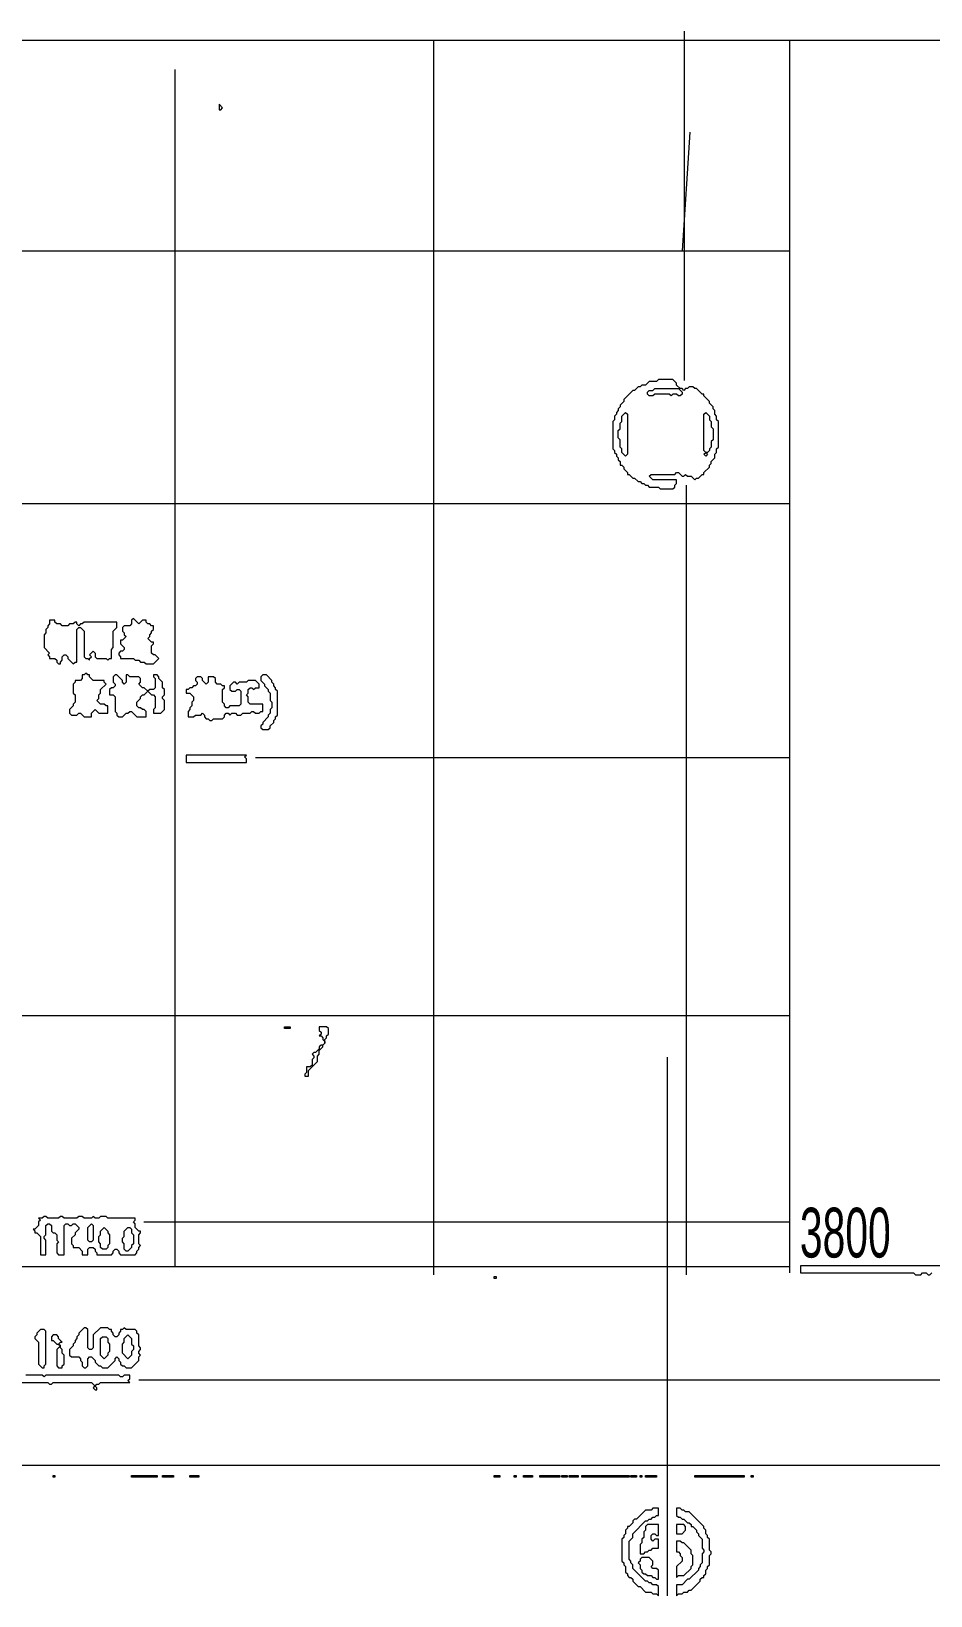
# Model space of a CAD drawing. Header units: millimetres. Extents: x 3 to 412, y 4 to 290.
# Drawn here: x 213.5 to 256.7, y 52.5 to 127.6 of the extents above; entities that cross this region are included whole.
import ezdxf

# ---------------------------------------------------------------- set-up
doc = ezdxf.new("R2010")
doc.units = ezdxf.units.MM
for name, color, linetype, lineweight in [('OCR_TEXT', 6, 'CONTINUOUS', 0), ('TRACE_STRAIGHT', 5, 'CONTINUOUS', 0), ('TRACE_TEXT_SYMBOL', 6, 'CONTINUOUS', 0)]:
    doc.layers.add(name, color=color, linetype=linetype, lineweight=lineweight)
doc.styles.add('wqy-unicode', font='wqy-unicode')

msp = doc.modelspace()

# ---------------------------------------------------------------- linework, layer by layer
at = {"layer": 'TRACE_STRAIGHT', "color": 5}
for p, q in [((208.6, 127.168), (272.706, 127.168)), ((232.835, 127.168), (232.835, 67.871)), ((244.881, 127.596), (244.881, 110.825)), ((249.931, 127.168), (249.931, 67.958)), ((220.397, 125.764), (220.397, 68.274)), ((244.786, 117.049), (245.162, 122.747)), ((179.352, 117.049), (249.931, 117.049)), ((244.972, 105.79), (244.972, 67.87)), ((209.576, 104.911), (249.931, 104.911)), ((224.278, 92.708), (249.931, 92.708)), ((181.892, 80.319), (249.931, 80.319)), ((244.054, 78.324), (244.054, 52.457)), ((218.908, 70.42), (249.931, 70.42)), ((183.909, 68.274), (249.931, 68.274)), ((218.667, 62.833), (295.73, 62.833)), ((204.541, 58.72), (322.58, 58.72))]:
    msp.add_line(p, q, dxfattribs=at)
at = {"layer": 'TRACE_TEXT_SYMBOL', "color": 6}
for points in [[(222.526, 124.093), (222.526, 123.83), (222.614, 123.83), (222.701, 123.918)], [(243.369, 110.344), (243.457, 110.431), (244.595, 110.431), (244.77, 110.256), (244.77, 110.168), (244.683, 110.081), (244.595, 110.081), (244.507, 110.168), (244.332, 110.168), (244.245, 110.081), (244.157, 110.168), (243.457, 110.168), (243.369, 110.081), (243.194, 110.081), (243.106, 110.168), (243.106, 110.256), (243.194, 110.344)], [(242.055, 109.293), (242.143, 109.205), (242.143, 107.279), (242.055, 107.191), (241.88, 107.366), (241.88, 107.541), (241.793, 107.629), (241.793, 107.979), (241.705, 108.067), (241.705, 108.417), (241.793, 108.505), (241.793, 108.767), (241.88, 108.855), (241.88, 109.118)], [(245.821, 109.205), (245.909, 109.293), (246.084, 109.118), (246.084, 108.942), (246.171, 108.855), (246.171, 108.592), (246.259, 108.505), (246.259, 107.979), (246.171, 107.892), (246.171, 107.629), (246.084, 107.541), (246.084, 107.454), (245.996, 107.366), (245.909, 107.366), (245.821, 107.454)], [(245.821, 107.279), (245.909, 107.366), (245.996, 107.279), (245.909, 107.191)], [(218.41, 99.397), (218.323, 99.309), (218.323, 99.134), (218.235, 99.047), (217.972, 99.047), (217.885, 98.959), (217.885, 98.784), (217.972, 98.696), (217.972, 98.609), (218.06, 98.521), (217.885, 98.346), (217.797, 98.346), (217.797, 98.171), (217.972, 97.996), (217.972, 97.908), (217.885, 97.821), (217.797, 97.821), (217.71, 97.733), (217.71, 97.645), (217.797, 97.558), (217.797, 97.47), (218.41, 97.47), (218.498, 97.383), (218.673, 97.383), (218.761, 97.295), (218.936, 97.295), (219.023, 97.207), (219.374, 97.207), (219.636, 97.47), (219.461, 97.645), (219.374, 97.645), (219.286, 97.733), (219.286, 98.083), (219.374, 98.171), (219.374, 98.258), (219.286, 98.258), (219.111, 98.434), (219.199, 98.521), (219.199, 98.609), (219.286, 98.696), (219.286, 98.784), (219.374, 98.871), (219.374, 99.047), (219.286, 99.047), (219.199, 99.134), (219.111, 99.134), (219.023, 99.222), (219.023, 99.309), (218.848, 99.309), (218.673, 99.134)], [(216.133, 96.77), (216.046, 96.682), (215.958, 96.682), (215.958, 96.507), (215.871, 96.419), (215.608, 96.419), (215.608, 96.332), (215.52, 96.244), (215.52, 95.806), (215.608, 95.719), (215.608, 95.368), (215.52, 95.281), (215.52, 95.193), (215.345, 95.018), (215.345, 94.843), (215.433, 94.755), (215.696, 94.755), (215.783, 94.843), (215.871, 94.843), (216.046, 94.668), (216.396, 94.668), (216.396, 94.843), (216.571, 95.018), (216.746, 94.843), (217.184, 94.843), (217.184, 95.193), (217.097, 95.193), (217.009, 95.281), (216.834, 95.281), (216.659, 95.456), (216.746, 95.544), (216.746, 95.719), (216.834, 95.806), (216.834, 95.981), (217.097, 96.244), (217.009, 96.332), (217.009, 96.419), (216.484, 96.419), (216.309, 96.594), (216.309, 96.682), (216.221, 96.682)], [(224.628, 96.682), (224.541, 96.594), (224.541, 96.419), (224.716, 96.244), (224.716, 96.157), (224.891, 95.981), (224.891, 95.894), (224.978, 95.806), (224.978, 95.456), (225.066, 95.368), (225.066, 95.106), (224.978, 95.018), (224.978, 94.843), (224.891, 94.755), (224.891, 94.668), (224.628, 94.405), (224.628, 94.318), (224.541, 94.23), (224.541, 94.142), (224.628, 94.055), (224.891, 94.055), (224.978, 94.142), (224.978, 94.23), (225.154, 94.405), (225.154, 94.493), (225.241, 94.58), (225.241, 94.668), (225.329, 94.755), (225.329, 95.894), (225.241, 95.981), (225.241, 96.069), (225.154, 96.157), (225.154, 96.244), (225.066, 96.332), (225.066, 96.419), (224.803, 96.682)], [(220.95, 92.829), (220.95, 92.478), (223.84, 92.478), (223.84, 92.654), (223.752, 92.741), (223.84, 92.829)], [(225.679, 79.78), (225.942, 79.78), (225.942, 79.693), (225.679, 79.693)], [(227.343, 79.78), (227.343, 79.605), (227.431, 79.517), (227.431, 79.43), (227.343, 79.342), (227.431, 79.342), (227.518, 79.255), (227.518, 79.167), (227.606, 79.08), (227.606, 78.992), (227.518, 78.904), (227.431, 78.904), (227.343, 78.817), (227.343, 78.729), (227.168, 78.554), (227.08, 78.554), (226.993, 78.467), (227.08, 78.379), (227.08, 78.291), (226.993, 78.204), (226.993, 77.941), (226.905, 77.854), (226.73, 77.854), (226.73, 77.591), (226.642, 77.503), (226.642, 77.416), (226.817, 77.416), (226.817, 77.678), (227.255, 78.116), (227.255, 78.379), (227.343, 78.467), (227.343, 78.642), (227.518, 78.817), (227.518, 78.904), (227.606, 78.992), (227.606, 79.167), (227.693, 79.255), (227.693, 79.342), (227.781, 79.43), (227.781, 79.693), (227.693, 79.78)], [(216.396, 70.322), (216.484, 70.235), (216.484, 69.534), (216.396, 69.446), (216.309, 69.446), (216.221, 69.534), (216.221, 70.147)], [(217.009, 70.147), (217.184, 69.972), (217.184, 69.884), (217.272, 69.797), (217.272, 69.359), (217.184, 69.271), (217.184, 69.184), (217.097, 69.096), (216.922, 69.096), (216.834, 69.184), (216.834, 69.359), (216.746, 69.446), (216.746, 69.709), (216.834, 69.797), (216.834, 69.972)], [(218.148, 70.147), (218.235, 70.147), (218.323, 70.059), (218.323, 69.884), (218.41, 69.797), (218.41, 69.359), (218.323, 69.271), (218.323, 69.184), (218.148, 69.009), (218.06, 69.009), (217.972, 69.096), (217.972, 69.359), (217.885, 69.446), (217.885, 69.622), (217.972, 69.709), (217.972, 69.972)], [(235.75, 67.783), (235.838, 67.783), (235.838, 67.695), (235.75, 67.695)], [(213.944, 65.243), (213.769, 65.068), (213.769, 64.98), (213.681, 64.893), (213.681, 64.805), (213.856, 64.63), (213.856, 63.579), (214.032, 63.404), (214.119, 63.404), (214.119, 63.491), (214.207, 63.579), (214.207, 65.155), (214.119, 65.243)], [(214.557, 64.98), (214.47, 64.893), (214.47, 64.717), (214.557, 64.717), (214.732, 64.542), (214.82, 64.542), (214.907, 64.455), (214.732, 64.28), (214.732, 63.491), (214.82, 63.404), (214.995, 63.404), (214.995, 63.491), (215.083, 63.579), (215.083, 64.017), (214.995, 64.104), (214.995, 64.28), (214.907, 64.367), (214.907, 64.455), (214.82, 64.542), (214.907, 64.63), (214.995, 64.63), (214.82, 64.805), (214.82, 64.893), (214.732, 64.98)], [(216.834, 64.805), (216.922, 64.893), (217.097, 64.893), (217.184, 64.805), (217.184, 64.63), (217.272, 64.542), (217.272, 64.192), (217.184, 64.104), (217.184, 64.017), (217.009, 63.842), (216.834, 64.017)], [(218.148, 64.98), (218.323, 64.805), (218.323, 64.542), (218.41, 64.455), (218.41, 64.28), (218.323, 64.192), (218.323, 64.017), (218.148, 63.842), (217.885, 64.104), (217.885, 64.542), (217.972, 64.63), (217.972, 64.805)], [(214.557, 58.237), (214.645, 58.237), (214.645, 58.149), (214.557, 58.149)], [(218.323, 58.237), (219.549, 58.237), (219.549, 58.149), (218.323, 58.149)], [(219.812, 58.237), (220.337, 58.237), (220.337, 58.149), (219.812, 58.149)], [(221.125, 58.237), (221.563, 58.237), (221.563, 58.149), (221.125, 58.149)], [(235.75, 58.237), (236.013, 58.237), (236.013, 58.149), (235.75, 58.149)], [(236.713, 58.237), (236.801, 58.237), (236.801, 58.149), (236.713, 58.149)], [(237.151, 58.237), (237.589, 58.237), (237.589, 58.149), (237.151, 58.149)], [(237.939, 58.237), (238.903, 58.237), (238.903, 58.149), (237.939, 58.149)], [(238.99, 58.237), (239.253, 58.237), (239.253, 58.149), (238.99, 58.149)], [(239.341, 58.237), (239.778, 58.237), (239.778, 58.149), (239.341, 58.149)], [(239.954, 58.237), (242.231, 58.237), (242.231, 58.149), (239.954, 58.149)], [(242.318, 58.237), (242.581, 58.237), (242.581, 58.149), (242.318, 58.149)], [(242.756, 58.237), (242.844, 58.237), (242.844, 58.149), (242.756, 58.149)], [(243.019, 58.237), (243.544, 58.237), (243.544, 58.149), (243.019, 58.149)], [(245.383, 58.237), (247.748, 58.237), (247.748, 58.149), (245.383, 58.149)], [(248.098, 58.237), (248.186, 58.237), (248.186, 58.149), (248.098, 58.149)], [(243.369, 56.661), (243.281, 56.573), (243.019, 56.573), (242.581, 56.135), (242.493, 56.135), (242.406, 56.048), (242.406, 55.96), (242.231, 55.785), (242.143, 55.785), (242.143, 55.697), (242.055, 55.61), (242.055, 55.435), (241.968, 55.347), (241.968, 55.259), (241.88, 55.172), (241.88, 54.121), (241.968, 54.033), (241.968, 53.946), (242.055, 53.858), (242.055, 53.595), (242.143, 53.508), (242.143, 53.42), (242.231, 53.333), (242.318, 53.333), (242.406, 53.245), (242.406, 53.158), (242.668, 52.895), (242.756, 52.895), (243.019, 52.632), (243.281, 52.632), (243.369, 52.545), (243.544, 52.545), (243.632, 52.457), (243.632, 52.895), (243.544, 52.982), (243.369, 52.982), (243.281, 53.07), (243.194, 53.07), (243.106, 53.158), (243.019, 53.158), (242.406, 53.771), (242.406, 53.946), (242.318, 54.033), (242.318, 54.121), (242.231, 54.209), (242.231, 55.084), (242.406, 55.259), (242.406, 55.435), (243.019, 56.048), (243.106, 56.048), (243.194, 56.135), (243.281, 56.135), (243.369, 56.223), (243.457, 56.223), (243.544, 56.31), (243.632, 56.31), (243.632, 56.661)], [(244.507, 56.661), (244.507, 56.31), (244.595, 56.223), (244.683, 56.223), (244.77, 56.135), (244.858, 56.135), (245.033, 55.96), (245.121, 55.96), (245.208, 55.872), (245.208, 55.785), (245.296, 55.785), (245.471, 55.61), (245.471, 55.522), (245.558, 55.435), (245.558, 55.347), (245.734, 55.172), (245.734, 54.734), (245.821, 54.646), (245.821, 54.559), (245.734, 54.471), (245.734, 54.033), (245.646, 53.946), (245.646, 53.858), (245.558, 53.771), (245.558, 53.683), (245.121, 53.245), (245.033, 53.245), (244.77, 52.982), (244.507, 52.982), (244.507, 52.457), (244.595, 52.545), (244.77, 52.545), (244.858, 52.632), (245.033, 52.632), (245.121, 52.72), (245.208, 52.72), (245.646, 53.158), (245.646, 53.245), (245.734, 53.333), (245.821, 53.333), (245.821, 53.42), (245.909, 53.508), (245.909, 53.683), (245.996, 53.771), (245.996, 53.858), (246.084, 53.946), (246.084, 54.384), (246.171, 54.471), (246.171, 54.559), (246.084, 54.646), (246.084, 55.172), (245.996, 55.259), (245.996, 55.347), (245.909, 55.435), (245.909, 55.61), (245.821, 55.697), (245.821, 55.785), (245.121, 56.485), (244.945, 56.485), (244.858, 56.573), (244.77, 56.573), (244.683, 56.661)], [(243.106, 55.872), (243.019, 55.785), (243.019, 55.61), (242.931, 55.522), (242.931, 55.259), (242.844, 55.172), (242.844, 54.997), (242.756, 54.909), (242.756, 54.471), (242.931, 54.471), (243.019, 54.559), (243.106, 54.559), (243.194, 54.646), (243.281, 54.646), (243.369, 54.734), (243.632, 54.734), (243.632, 55.172), (243.457, 55.172), (243.369, 55.084), (243.281, 55.172), (243.281, 55.347), (243.369, 55.435), (243.457, 55.435), (243.544, 55.347), (243.632, 55.347), (243.632, 55.872)], [(244.507, 55.872), (244.507, 55.435), (244.77, 55.435), (244.945, 55.61), (244.945, 55.785), (244.858, 55.872)], [(244.507, 55.084), (244.507, 54.559), (244.595, 54.559), (244.683, 54.471), (244.683, 54.384), (244.77, 54.296), (244.77, 54.121), (244.507, 53.858), (244.507, 53.333), (244.595, 53.42), (244.858, 53.42), (245.208, 53.771), (245.208, 53.858), (245.296, 53.946), (245.296, 54.384), (245.208, 54.471), (245.208, 54.646), (244.858, 54.997), (244.77, 54.997), (244.683, 55.084)], [(242.844, 54.296), (242.756, 54.209), (242.756, 54.121), (242.668, 54.033), (242.756, 53.946), (242.756, 53.771), (242.844, 53.683), (242.844, 53.595), (242.931, 53.508), (243.019, 53.508), (243.106, 53.42), (243.281, 53.42), (243.369, 53.333), (243.457, 53.333), (243.544, 53.245), (243.632, 53.245), (243.632, 53.683), (243.544, 53.771), (243.369, 53.771), (243.281, 53.858), (243.369, 53.946), (243.369, 54.121), (243.194, 54.296)]]:
    msp.add_lwpolyline(points, close=True, dxfattribs=at)
for points in [[(243.632, 110.869), (243.544, 110.782), (243.194, 110.782), (243.019, 110.606), (242.844, 110.606), (242.756, 110.519), (242.668, 110.519), (242.493, 110.344), (242.406, 110.344), (241.968, 109.906), (241.968, 109.818), (241.793, 109.643), (241.793, 109.555), (241.705, 109.468), (241.705, 109.38), (241.618, 109.293), (241.618, 109.205), (241.53, 109.118), (241.53, 108.942), (241.442, 108.855), (241.442, 107.541), (241.53, 107.454), (241.53, 107.366), (241.618, 107.279), (241.618, 107.191), (241.705, 107.103), (241.705, 107.016), (241.793, 106.928), (241.793, 106.753), (241.88, 106.753), (241.968, 106.666), (241.968, 106.578), (242.143, 106.403), (242.143, 106.315), (242.231, 106.315), (242.406, 106.14), (242.493, 106.14), (242.668, 105.965), (242.756, 105.965), (242.844, 105.877), (242.931, 105.877), (243.019, 105.79), (243.106, 105.79), (243.194, 105.702), (243.632, 105.702), (243.719, 105.615), (244.332, 105.615), (244.42, 105.702), (244.42, 105.79), (244.507, 105.877), (244.507, 106.052), (243.369, 106.052), (243.194, 106.228), (243.281, 106.315), (244.42, 106.315), (244.507, 106.403), (244.595, 106.403), (244.77, 106.228), (244.858, 106.228), (244.945, 106.315), (245.033, 106.228), (245.208, 106.228), (245.383, 106.052), (245.471, 106.14)], [(245.471, 106.14), (245.558, 106.14), (245.734, 106.315), (245.821, 106.315), (245.821, 106.403), (246.084, 106.666), (246.084, 106.753), (246.171, 106.841), (246.171, 106.928), (246.347, 107.103), (246.347, 107.279), (246.434, 107.366), (246.434, 107.541), (246.522, 107.629), (246.522, 108.855), (246.434, 108.942), (246.434, 109.118), (246.347, 109.205), (246.347, 109.38), (246.259, 109.468), (246.259, 109.555), (246.084, 109.731), (246.084, 109.818), (245.821, 110.081), (245.821, 110.168), (245.734, 110.168), (245.471, 110.431), (245.383, 110.431), (245.296, 110.519), (245.121, 110.519), (245.033, 110.431), (244.945, 110.431), (244.858, 110.344), (244.77, 110.431), (244.683, 110.431), (244.507, 110.606), (244.507, 110.694), (244.332, 110.869), (243.632, 110.869)], [(214.382, 99.309), (214.382, 99.134), (214.294, 99.047), (214.294, 98.959), (214.207, 98.871), (214.207, 98.696), (214.119, 98.609), (214.119, 97.996), (214.382, 97.733), (214.294, 97.645), (214.382, 97.558), (214.382, 97.47), (214.645, 97.47), (214.732, 97.383), (214.732, 97.295), (214.82, 97.207), (214.907, 97.207), (214.907, 97.295), (214.995, 97.383), (214.995, 97.558), (215.083, 97.645), (215.17, 97.645), (215.258, 97.558), (215.258, 97.47), (215.52, 97.207), (215.608, 97.295), (215.696, 97.295), (215.696, 98.871), (215.783, 98.959), (215.871, 98.959), (216.046, 98.784), (216.046, 97.558), (216.133, 97.47), (216.221, 97.47), (216.309, 97.383), (216.309, 97.47), (216.396, 97.558), (216.309, 97.645), (216.484, 97.821), (216.571, 97.733), (216.571, 97.558), (216.659, 97.47), (217.097, 97.47), (217.184, 97.383), (217.272, 97.47), (217.359, 97.47), (217.359, 97.908), (217.447, 97.996), (217.447, 98.784), (217.622, 98.959), (217.622, 99.222), (216.046, 99.222), (215.958, 99.134), (215.871, 99.134), (215.783, 99.047), (215.696, 99.134), (215.696, 99.222), (215.608, 99.222), (215.52, 99.134), (215.345, 99.134), (215.258, 99.047), (214.995, 99.047), (214.907, 99.134), (214.732, 99.134)], [(214.732, 99.134), (214.645, 99.222), (214.645, 99.309), (214.382, 99.309)], [(217.535, 96.682), (217.447, 96.594), (217.447, 96.332), (217.535, 96.244), (217.535, 96.157), (217.447, 96.069), (217.359, 96.069), (217.272, 95.981), (217.272, 95.719), (217.447, 95.719), (217.535, 95.631), (217.535, 94.931), (217.622, 94.843), (217.622, 94.755), (217.71, 94.668), (217.885, 94.668), (218.06, 94.843), (218.148, 94.843), (218.235, 94.931), (218.323, 94.931), (218.585, 94.668), (219.023, 94.668), (219.023, 94.931), (218.936, 95.018), (218.848, 95.018), (218.761, 95.106), (218.673, 95.106), (218.585, 95.193), (218.585, 95.368), (218.761, 95.544), (218.761, 95.631), (218.848, 95.719), (218.936, 95.719), (219.111, 95.894), (219.286, 95.719), (219.374, 95.719), (219.461, 95.631), (219.461, 95.106), (219.374, 95.018), (219.374, 94.843), (219.724, 94.843), (219.899, 95.018), (219.899, 95.456), (219.812, 95.544), (219.812, 95.631), (219.899, 95.719), (219.899, 95.981), (219.812, 96.069), (219.812, 96.332), (219.636, 96.507), (219.636, 96.594), (219.549, 96.682), (219.374, 96.682), (219.374, 96.594), (219.461, 96.507), (219.461, 96.069), (219.374, 95.981), (219.199, 95.981), (219.111, 95.894), (218.936, 96.069), (218.848, 96.069), (218.673, 96.244), (218.761, 96.332), (218.761, 96.507)], [(218.761, 96.507), (218.673, 96.594), (218.235, 96.594), (218.148, 96.682), (218.06, 96.682), (218.06, 96.332), (217.972, 96.244), (217.885, 96.332), (217.885, 96.419), (217.622, 96.682), (217.535, 96.682)], [(221.475, 96.594), (221.388, 96.507), (221.388, 96.419), (221.475, 96.332), (221.475, 96.244), (221.388, 96.157), (221.3, 96.157), (221.213, 96.069), (221.125, 96.069), (221.038, 95.981), (220.95, 95.981), (220.95, 95.806), (221.125, 95.806), (221.3, 95.631), (221.3, 95.456), (221.213, 95.368), (221.213, 95.193), (221.125, 95.106), (221.125, 95.018), (221.038, 94.931), (221.038, 94.668), (221.3, 94.668), (221.388, 94.755), (221.651, 94.755), (221.738, 94.843), (221.826, 94.755), (221.826, 94.668), (221.913, 94.58), (222.001, 94.58), (222.088, 94.493), (222.176, 94.493), (222.264, 94.58), (222.701, 94.58), (222.789, 94.668), (222.789, 94.755), (222.877, 94.843), (222.964, 94.843), (223.052, 94.755), (223.139, 94.843), (223.315, 94.843), (223.402, 94.755), (223.577, 94.755), (223.665, 94.843), (224.015, 94.843), (224.103, 94.931), (224.19, 94.931), (224.278, 94.843), (224.453, 94.843), (224.541, 94.931), (224.628, 94.931), (224.628, 95.281), (224.015, 95.281), (223.928, 95.368), (223.928, 95.631), (223.84, 95.719), (223.928, 95.806), (223.928, 95.981), (224.015, 96.069), (224.103, 96.069), (224.19, 95.981), (224.278, 96.069), (224.453, 96.069), (224.453, 96.244), (224.278, 96.419)], [(224.278, 96.419), (223.928, 96.419), (223.84, 96.332), (223.49, 96.332), (223.402, 96.244), (223.315, 96.332), (223.227, 96.332), (223.052, 96.157), (223.052, 95.981), (223.139, 95.894), (223.315, 95.894), (223.402, 95.981), (223.49, 95.981), (223.577, 95.894), (223.577, 95.281), (223.49, 95.193), (223.052, 95.193), (222.964, 95.106), (222.877, 95.106), (222.789, 95.193), (222.789, 95.281), (222.701, 95.368), (222.701, 95.981), (222.789, 96.069), (222.789, 96.157), (222.701, 96.157), (222.614, 96.244), (222.439, 96.244), (222.351, 96.332), (222.351, 96.507), (222.264, 96.594), (222.001, 96.594), (222.001, 96.332), (221.913, 96.244), (221.738, 96.419), (221.738, 96.507), (221.651, 96.594), (221.475, 96.594)], [(214.119, 70.672), (214.032, 70.585), (213.856, 70.585), (213.944, 70.497), (213.856, 70.41), (213.856, 70.235), (213.681, 70.059), (213.594, 70.059), (213.681, 69.972), (213.681, 69.884), (213.769, 69.884), (213.944, 69.709), (213.944, 68.833), (214.207, 68.833), (214.207, 69.534), (214.119, 69.622), (214.119, 69.709), (214.207, 69.797), (214.207, 70.235), (214.294, 70.322), (214.382, 70.322), (214.47, 70.235), (214.47, 69.972), (214.557, 69.884), (214.645, 69.884), (214.732, 69.797), (214.732, 69.534), (214.82, 69.446), (214.732, 69.359), (214.732, 68.921), (214.82, 68.833), (215.083, 68.833), (215.083, 70.235), (215.17, 70.322), (215.258, 70.322), (215.345, 70.235), (215.433, 70.235), (215.52, 70.322), (215.608, 70.322), (215.783, 70.147), (215.783, 70.059), (215.608, 69.884), (215.608, 69.797), (215.433, 69.622), (215.433, 69.359), (215.52, 69.271), (215.52, 69.184), (215.783, 69.184), (215.958, 69.009), (215.958, 68.833), (216.221, 68.833), (216.221, 69.096), (216.309, 69.184), (216.484, 69.184), (216.571, 69.096), (216.571, 69.009), (216.659, 68.921), (216.659, 68.833), (217.359, 68.833), (217.447, 68.921), (217.447, 69.009), (217.535, 69.096), (217.622, 69.096), (217.71, 69.009)], [(217.71, 69.009), (217.71, 68.921), (217.797, 68.833), (218.498, 68.833), (218.585, 68.921), (218.585, 69.009), (218.673, 69.096), (218.673, 69.184), (218.761, 69.271), (218.673, 69.359), (218.673, 69.797), (218.761, 69.884), (218.761, 69.972), (218.673, 69.972), (218.498, 70.147), (218.498, 70.322), (218.41, 70.41), (218.498, 70.497), (218.498, 70.585), (217.184, 70.585), (217.097, 70.672), (216.834, 70.672), (216.746, 70.585), (216.571, 70.585), (216.484, 70.672), (216.396, 70.585), (216.046, 70.585), (215.958, 70.672), (215.783, 70.672), (215.696, 70.585), (215.083, 70.585), (214.995, 70.672), (214.907, 70.672), (214.82, 70.585), (214.294, 70.585), (214.207, 70.672), (214.119, 70.672)], [(257.819, 68.308), (250.463, 68.308), (250.463, 67.958), (255.892, 67.958), (255.98, 67.87), (256.242, 67.87), (256.33, 67.958), (256.505, 67.958), (256.593, 67.87), (256.68, 67.87), (256.768, 67.958)], [(216.046, 65.33), (215.783, 65.068), (215.783, 64.98), (215.696, 64.893), (215.696, 64.805), (215.608, 64.717), (215.608, 64.63), (215.52, 64.542), (215.52, 64.455), (215.345, 64.28), (215.345, 64.017), (215.433, 63.929), (215.783, 63.929), (215.871, 63.842), (215.871, 63.754), (215.958, 63.667), (215.958, 63.491), (216.046, 63.404), (216.133, 63.404), (216.221, 63.491), (216.221, 63.842), (216.309, 63.929), (216.396, 63.929), (216.571, 63.754), (216.571, 63.667), (216.746, 63.491), (216.834, 63.491), (216.922, 63.404), (217.184, 63.404), (217.535, 63.754), (217.535, 63.842), (217.622, 63.929), (217.71, 63.842), (217.71, 63.754), (217.797, 63.667), (217.797, 63.579), (217.885, 63.491), (217.972, 63.491), (218.06, 63.404), (218.323, 63.404), (218.673, 63.754), (218.673, 63.929), (218.761, 64.017), (218.673, 64.104), (218.673, 64.192), (218.761, 64.28), (218.761, 64.367), (218.673, 64.455), (218.673, 64.98), (218.585, 65.068), (218.585, 65.155), (218.498, 65.243), (218.06, 65.243), (217.972, 65.33), (217.885, 65.243), (217.797, 65.243), (217.797, 65.155), (217.71, 65.068), (217.71, 64.98), (217.622, 64.893), (217.535, 64.893), (217.447, 64.98), (217.447, 65.068), (217.359, 65.155)], [(217.359, 65.155), (217.359, 65.243), (217.272, 65.243), (217.184, 65.33), (216.834, 65.33), (216.484, 64.98), (216.484, 64.367), (216.396, 64.28), (216.309, 64.28), (216.221, 64.367), (216.221, 65.243), (216.133, 65.33), (216.046, 65.33)], [(212.806, 62.703), (214.294, 62.703), (214.382, 62.616), (214.47, 62.616), (214.557, 62.703), (216.396, 62.703), (216.571, 62.528), (216.484, 62.44), (216.571, 62.353), (216.659, 62.353), (216.659, 62.44), (216.571, 62.528), (216.659, 62.616), (216.746, 62.616), (216.834, 62.703), (218.235, 62.703), (218.148, 62.791), (218.235, 62.878), (218.235, 63.054), (217.972, 63.054), (217.885, 62.966), (217.797, 62.966), (217.71, 63.054), (214.207, 63.054), (214.119, 62.966), (214.032, 63.054), (213.243, 63.054)]]:
    msp.add_lwpolyline(points, dxfattribs=at)

# ---------------------------------------------------------------- texts
at = {"layer": 'OCR_TEXT', "color": 6, "style": 'wqy-unicode', "width": 0.61379}
msp.add_text('3800', height=2.3908, dxfattribs=at).set_placement((250.433, 68.701))

doc.saveas('drawing.dxf')
